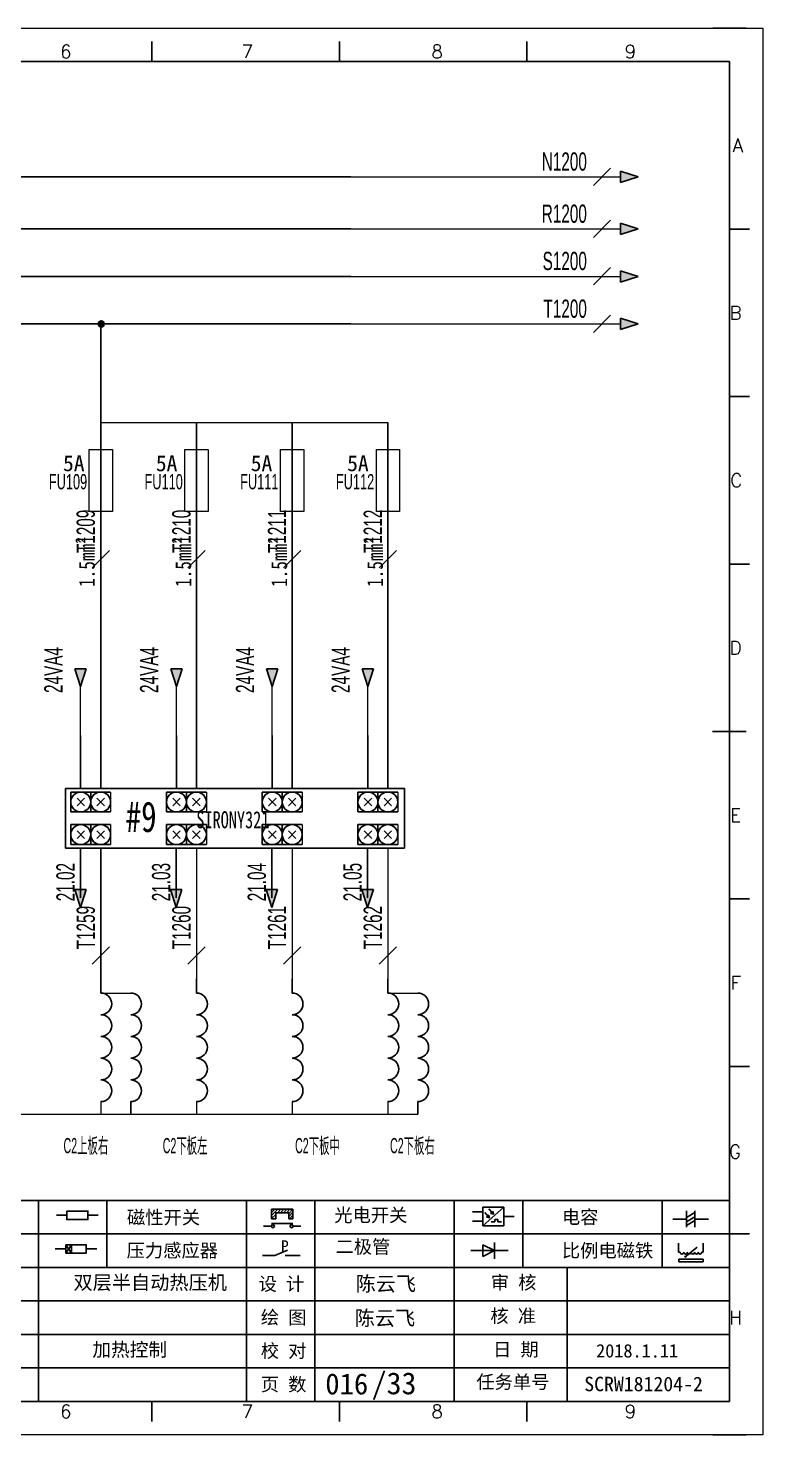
# Model space of a CAD drawing. Extents: x 38255 to 47052, y -6758 to -3353.
# Drawn here: x 40110.1 to 40230.7, y -4820.3 to -4589.3 of the extents above; entities that cross this region are included whole.
import ezdxf
from ezdxf.enums import TextEntityAlignment as Align

# ---------------------------------------------------------------- set-up
doc = ezdxf.new("R2010")
doc.units = 0
doc.header["$MEASUREMENT"] = 0
for name, color, linetype in [('AE_BOR', 1, 'Continuous'), ('Z_OM_OUTLINE', 7, 'Continuous'), ('电气图内容', 7, 'Continuous'), ('细实线层', 7, 'Continuous')]:
    doc.layers.add(name, color=color, linetype=linetype)
doc.layers.add('Dimension', color=3, linetype='Continuous', lineweight=13)
doc.layers.add('frame', color=7, linetype='Continuous', lineweight=15)
doc.styles.add('WD', font='romans.shx', dxfattribs={"bigfont": 'gbcbig.shx'})
doc.styles.add('宋', font='', dxfattribs={"width": 0.7})
doc.styles.add('宋体', font='', dxfattribs={"width": 0.75})
doc.styles.add('工程字', font='')
doc.styles.add('样式 0', font='')
doc.styles.add('样式 8', font='arial.ttf')
doc.styles.add('楷体', font='', dxfattribs={"width": 0.8})
doc.styles.add('汉字', font='')
doc.styles.get('宋').set_extended_font_data('SimSun')
doc.styles.get('宋体').set_extended_font_data('SimSun')
doc.styles.get('工程字').set_extended_font_data('SimSun')
doc.styles.get('样式 0').set_extended_font_data('KaiTi_GB2312')
doc.styles.get('楷体').set_extended_font_data('STFangsong')
doc.styles.get('汉字').set_extended_font_data('新宋体')

# ---------------------------------------------------------------- blocks, each defined once
blk = doc.blocks.new('磁性开关')
at = {"linetype": 'ByBlock'}
h = blk.add_hatch(dxfattribs=at)
h.set_pattern_fill('ANSI31', color=256, scale=0.1, style=0)
h.set_pattern_definition([(45, (0, 0), (-0.224506403, 0.224506403), [])])
h.paths.add_polyline_path([(-1910.88, -776.69), (-1910.88, -775.29), (-1907.69, -775.29), (-1907.69, -776.69), (-1908.31, -776.69), (-1908.31, -775.79), (-1910.25, -775.79), (-1910.25, -776.69)])
for p, q in [((-1910.88, -776.69), (-1910.88, -775.29)), ((-1910.88, -775.29), (-1907.69, -775.29)), ((-1910.88, -776.69), (-1910.25, -776.69)), ((-1910.25, -776.69), (-1910.25, -775.79)), ((-1910.25, -775.79), (-1908.31, -775.79)), ((-1908.31, -776.69), (-1908.31, -775.79)), ((-1908.31, -776.69), (-1907.69, -776.69)), ((-1907.69, -775.29), (-1907.69, -776.69)), ((-1910.91, -777.81), (-1912.09, -777.81)), ((-1910.88, -777.39), (-1907.69, -777.39)), ((-1907.66, -777.81), (-1906.48, -777.81))]:
    blk.add_line(p, q, dxfattribs=at)
for centre in [(-1910.68, -777.81), (-1907.88, -777.81)]:
    blk.add_circle(centre, 0.225, dxfattribs=at)
blk = doc.blocks.new('光电开关')
at = {"linetype": 'ByBlock'}
h = blk.add_hatch(dxfattribs=at)
h.set_pattern_fill('ANSI31', color=256, scale=0.01, style=0)
h.set_pattern_definition([(45, (0.172267, 0), (-0.0224506403, 0.0224506403), [])])
h.paths.add_polyline_path([(-1882.44, -776.34), (-1882.5, -775.91), (-1882.68, -776.07)])
h.paths.add_polyline_path([(-1882.86, -776.23), (-1882.44, -776.34), (-1882.68, -776.07)])
h.paths.add_polyline_path([(-1883.05, -776.88), (-1883.11, -776.45), (-1883.29, -776.61)])
h.paths.add_polyline_path([(-1883.47, -776.77), (-1883.05, -776.88), (-1883.29, -776.61)])
for p, q in [((-1884.01, -775.96), (-1885.56, -775.96)), ((-1880.91, -775.3), (-1884.01, -778.05)), ((-1883.75, -776.09), (-1883.05, -776.88)), ((-1883.11, -776.45), (-1883.47, -776.77)), ((-1883.05, -776.88), (-1883.47, -776.77)), ((-1883.14, -775.55), (-1882.44, -776.34)), ((-1883.05, -776.88), (-1883.11, -776.45)), ((-1882.5, -775.91), (-1882.86, -776.23)), ((-1882.44, -776.34), (-1882.86, -776.23)), ((-1882.44, -776.34), (-1882.5, -775.91)), ((-1879.37, -776.67), (-1880.91, -776.67)), ((-1884.01, -777.39), (-1885.56, -777.39)), ((-1882.78, -777.47), (-1882.23, -777.47)), ((-1882.23, -777.47), (-1882.23, -777.14)), ((-1882.23, -777.14), (-1881.78, -777.14)), ((-1881.78, -777.47), (-1881.78, -777.14)), ((-1881.23, -777.47), (-1881.78, -777.47))]:
    blk.add_line(p, q, dxfattribs=at)
blk.add_lwpolyline([(-1884.01, -775.3), (-1880.91, -775.3), (-1880.91, -778.05), (-1884.01, -778.05)], close=True, dxfattribs=at)
blk = doc.blocks.new('电磁阀线圈')
at = {"linetype": 'ByBlock'}
for p, q in [((-1854.61, -796.54), (-1856.17, -796.54)), ((-1854.61, -795.92), (-1853.75, -797.16)), ((-1853.75, -795.92), (-1854.61, -797.16)), ((-1853.75, -795.92), (-1853.75, -797.16)), ((-1851.53, -796.54), (-1849.97, -796.54))]:
    blk.add_line(p, q, dxfattribs=at)
blk.add_lwpolyline([(-1854.61, -795.92), (-1851.53, -795.92), (-1851.53, -797.16), (-1854.61, -797.16)], close=True, dxfattribs=at)
blk = doc.blocks.new('压力感应器')
at = {"linetype": 'ByBlock'}
for p, q in [((-1815.59, -777.73), (-1813.71, -776.93)), ((-1817.44, -777.73), (-1815.59, -777.73)), ((-1811.78, -777.73), (-1814.05, -777.73))]:
    blk.add_line(p, q, dxfattribs=at)
at = {"linetype": 'ByBlock', "insert": (-1814.65, -775.48), "char_height": 1.68, "width": 1.2242, "attachment_point": 1}
blk.add_mtext('{\\fNSimSun|b0|i0|c134|p49;P}', dxfattribs=at)
blk = doc.blocks.new('二极管')
at = {"linetype": 'ByBlock'}
for p, q in [((-1787.52, -776.77), (-1781.92, -776.77)), ((-1783.97, -776.77), (-1785.69, -775.9)), ((-1785.69, -775.9), (-1785.69, -777.65)), ((-1783.97, -776.77), (-1785.69, -777.65)), ((-1783.97, -777.99), (-1783.97, -775.56))]:
    blk.add_line(p, q, dxfattribs=at)
blk = doc.blocks.new('电容')
at = {"linetype": 'ByBlock'}
for p, q in [((-1756.08, -782.99), (-1756.08, -780.56)), ((-1754.86, -780.79), (-1756.08, -781.55)), ((-1754.86, -782.99), (-1754.86, -780.56)), ((-1756.08, -781.77), (-1758.13, -781.77)), ((-1754.86, -781.44), (-1756.08, -782.2)), ((-1754.86, -781.99), (-1756.08, -782.75)), ((-1754.86, -781.77), (-1752.81, -781.77))]:
    blk.add_line(p, q, dxfattribs=at)
blk = doc.blocks.new('比例电磁阀')
at = {"linetype": 'ByBlock'}
for p, q in [((-1757.26, -775.38), (-1757.26, -776.71)), ((-1757.26, -776.71), (-1757.05, -776.71)), ((-1754.5, -775.98), (-1756.35, -777.44)), ((-1753.58, -776.71), (-1753.8, -776.71)), ((-1753.58, -775.38), (-1753.58, -776.71)), ((-1753.6, -777.73), (-1757.25, -777.73)), ((-1757.25, -778.13), (-1757.25, -777.73)), ((-1753.6, -778.13), (-1757.25, -778.13)), ((-1756.35, -777.44), (-1756.25, -777.25)), ((-1756.35, -777.44), (-1756.15, -777.38)), ((-1756.15, -777.38), (-1756.25, -777.25)), ((-1753.6, -777.73), (-1753.6, -778.13))]:
    blk.add_line(p, q, dxfattribs=at)
for centre in [(-1756.78, -776.71), (-1756.24, -776.71), (-1755.7, -776.71), (-1755.15, -776.71), (-1754.61, -776.71), (-1754.07, -776.71)]:
    blk.add_arc(centre, 0.271, 180, 0, dxfattribs=at)
blk = doc.blocks.new('电阻')
at = {"linetype": 'ByBlock'}
for p, q in [((-3.09, 0), (-1.57, 0)), ((1.57, 0), (3.09, 0))]:
    blk.add_line(p, q, dxfattribs=at)
blk.add_lwpolyline([(-1.57, 0.63), (1.57, 0.63), (1.57, -0.63), (-1.57, -0.63)], close=True, dxfattribs=at)
blk = doc.blocks.new('电控横A4')
for p, q in [((292, -5), (5, -5)), ((292, -205), (292, -5)), ((10.03, -205), (289.53, -205)), ((130.8, -205), (190.75, -205)), ((190.75, -205), (259.54, -205))]:
    blk.add_line(p, q)
at = {"linetype": 'ByBlock'}
for p, q in [((292, -175), (5, -175)), ((292, -180), (5, -180)), ((292, -185), (5, -185)), ((292, -190), (5, -190)), ((292, -195), (5, -195)), ((292, -200), (168.03, -200))]:
    blk.add_line(p, q, dxfattribs=at)
at = {"color": 0, "lineweight": -2}
for p, q in [((188.84, -175), (188.84, -185)), ((199.08, -175), (199.08, -185)), ((219.89, -175), (219.89, -185)), ((230.12, -175), (230.12, -185)), ((250.93, -175), (250.93, -185)), ((261.17, -175), (261.17, -185)), ((281.98, -175), (281.98, -185)), ((188.84, -185), (188.84, -204.92)), ((219.89, -185), (219.89, -205)), ((230.12, -185), (230.12, -205)), ((250.93, -185), (250.93, -205)), ((267.79, -185), (267.79, -205))]:
    blk.add_line(p, q, dxfattribs=at)
at = {"color": 0, "ltscale": 2}
for p, q in [((292, -205), (292, -183.55)), ((259.54, -205), (289.53, -205)), ((259.54, -205), (292, -205))]:
    blk.add_line(p, q, dxfattribs=at)
at = {"layer": 'AE_BOR', "color": 1, "lineweight": 15}
for p, q in [((0, 0), (297, 0)), ((297, 0), (297, -210)), ((297, -210), (0, -210))]:
    blk.add_line(p, q, dxfattribs=at)
at = {"layer": 'AE_BOR'}
for p, q in [((205.78, -5), (205.78, -2)), ((233.78, -5), (233.78, -2)), ((261.78, -5), (261.78, -2)), ((292, -30), (295, -30)), ((292, -55), (295, -55)), ((292, -80), (295, -80)), ((292, -130), (295, -130)), ((292, -155), (295, -155)), ((292, -180), (295, -180)), ((205.78, -205), (205.78, -208)), ((233.78, -205), (233.78, -208)), ((261.78, -205), (261.78, -208))]:
    blk.add_line(p, q, dxfattribs=at)
at = {"layer": 'AE_BOR', "lineweight": 30}
for p, q in [((294.53, 0), (289.53, 0)), ((294.53, -210), (289.53, -210))]:
    blk.add_line(p, q, dxfattribs=at)
at = {"layer": 'AE_BOR', "color": 2, "lineweight": 30}
blk.add_line((289.5, -105), (294.5, -105), dxfattribs=at)
at = {"linetype": 'ByBlock'}
for name, p in [('磁性开关', (2134.53, 598.96)), ('光电开关', (2139.22, 599.27)), ('电容', (2041.69, 603.98)), ('电磁阀线圈', (2047.53, 614.3)), ('压力感应器', (2039.72, 594.52)), ('二极管', (2040.91, 594.27)), ('比例电磁阀', (2041.69, 593.98))]:
    blk.add_blockref(name, p, dxfattribs=at)
blk.add_blockref('电阻', (194.66, -177.22))
at = {"char_height": 2, "attachment_point": 1, "style": '汉字'}
for s, insert in [('{\\fKaiTi_GB2312|b0|i0|c134|p49;磁性开关}', (202.07, -176.53)), ('{\\fKaiTi_GB2312|b0|i0|c134|p49;光电开关}', (233.02, -176.19)), ('{\\fKaiTi_GB2312|b0|i0|c134|p49;电容}', (267, -176.48)), ('{\\fKaiTi_GB2312|b0|i0|c134|p49;压力感应器}', (202.02, -181.47)), ('{\\fKaiTi_GB2312|b0|i0|c134|p49;二极管}', (233.2, -180.91)), ('{\\fKaiTi_GB2312|b0|i0|c134|p49;比例电磁铁}', (267, -181.48)), ('{\\fKaiTi_GB2312|b0|i0|c134|p0;设 计}', (221.72, -186.46)), ('{\\fKaiTi_GB2312|b0|i0|c134|p0;审 核}', (256.39, -186.25)), ('{\\fKaiTi_GB2312|b0|i0|c134|p0;核 准}', (256.32, -191.25)), ('{\\fKaiTi_GB2312|b0|i0|c134|p0;绘 图}', (222.05, -191.46)), ('{\\fKaiTi_GB2312|b0|i0|c134|p0;校 对}', (222.05, -196.46)), ('{\\fKaiTi_GB2312|b0|i0|c134|p0;日 期}', (256.72, -196.25)), ('{\\fKaiTi_GB2312|b0|i0|c134|p0;页 数}', (222.05, -201.46)), ('{\\fKaiTi_GB2312|b0|i0|c134|p0;任务单号}', (254.22, -201.1))]:
    blk.add_mtext(s, dxfattribs=dict(at, insert=insert))
at = {"attachment_point": 1}
for s, insert, char_height, width in [('{\\fSimSun|b0|i0|c134|p2;双层半自动热压机}', (194.08, -186.2), 2.1, 34.3007), ('{\\fKaiTi_GB2312|b0|i0|c134|p49;陈云飞', (236.21, -186.34), 2.2, 21.4865), ('{\\fKaiTi_GB2312|b0|i0|c134|p49;陈云飞}', (236.08, -191.47), 2.2, 20.0113), ('{\\fKaiTi_GB2312|b0|i0|c134|p49;2018.1.11}', (272.1, -196.45), 2, 60.2542)]:
    blk.add_mtext(s, dxfattribs=dict(at, insert=insert, char_height=char_height, width=width))
at = {"layer": 'AE_BOR', "style": 'WD'}
for s, p in [('6', (192.94, -4.5)), ('7', (220.04, -4.5)), ('8', (248.37, -4.5)), ('9', (277.23, -4.5)), ('6', (192.94, -207.5)), ('7', (220.04, -207.5)), ('8', (248.37, -207.5)), ('9', (277.23, -207.5))]:
    blk.add_text(s, height=2, dxfattribs=at).set_placement(p, align=Align.CENTER)
for s, p in [('A', (294.03, -17.5)), ('B', (293.84, -42.5)), ('C', (293.93, -67.5)), ('D', (293.84, -92.5)), ('E', (293.74, -117.5)), ('F', (293.74, -142.5)), ('F', (293.74, -142.5)), ('G', (293.74, -167.72)), ('H', (293.84, -192.5))]:
    blk.add_text(s, height=2, dxfattribs=at).set_placement(p, align=Align.MIDDLE_RIGHT)
at = {"layer": 'frame', "lineweight": 0, "insert": (236.38, -200.67), "char_height": 3.271, "width": 42.6764, "attachment_point": 1, "style": '样式 0'}
blk.add_mtext(' /33', dxfattribs=at)
at = {"layer": '电气图内容', "color": 7, "insert": (270.63, -201.32), "char_height": 2.3665, "attachment_point": 1}
blk.add_mtext('\\pxi-0.125,sm1,ql;{\\f宋体|b0|i0|c134|p2;\\H0.916667x;\\C256;SCRW181204-2^I^I^I', dxfattribs=at)

msp = doc.modelspace()

# ---------------------------------------------------------------- hatches: boundary and pattern name
for points in [[(40207.363, -4612.762), (40210.281, -4613.697), (40207.363, -4614.632)], [(40207.363, -4621.327), (40210.281, -4622.263), (40207.363, -4623.198)], [(40207.363, -4629.124), (40210.281, -4630.059), (40207.363, -4630.994)], [(40207.363, -4636.92), (40210.281, -4637.855), (40207.363, -4638.79)], [(40117.762, -4694.483), (40118.697, -4697.401), (40119.632, -4694.483)], [(40133.497, -4694.483), (40134.432, -4697.401), (40135.368, -4694.483)], [(40149.235, -4694.483), (40150.17, -4697.401), (40151.105, -4694.483)], [(40164.945, -4694.483), (40165.88, -4697.401), (40166.815, -4694.483)], [(40117.762, -4730.755), (40118.697, -4733.674), (40119.632, -4730.755)], [(40133.467, -4730.755), (40134.402, -4733.674), (40135.338, -4730.755)], [(40149.172, -4730.755), (40150.108, -4733.674), (40151.043, -4730.755)], [(40164.897, -4730.755), (40165.832, -4733.674), (40166.768, -4730.755)]]:
    msp.add_hatch(color=256).paths.add_polyline_path(points)
at = {"lineweight": -2}
h = msp.add_hatch(color=0, dxfattribs=at)
edge = h.paths.add_edge_path()
edge.add_arc((40122.075, -4637.859), 0.5, 0, 360)

# ---------------------------------------------------------------- linework, layer by layer
for p, q in [((40207.363, -4612.762), (40207.363, -4614.632)), ((40210.281, -4613.697), (40207.363, -4612.762)), ((40210.281, -4613.697), (40207.363, -4614.632)), ((39943.706, -4622.263), (40163.089, -4622.267)), ((40207.363, -4621.327), (40207.363, -4623.198)), ((40210.281, -4622.263), (40207.363, -4621.327)), ((40210.281, -4622.263), (40207.363, -4623.198)), ((40207.363, -4629.124), (40207.363, -4630.994)), ((40210.281, -4630.059), (40207.363, -4629.124)), ((39943.706, -4630.025), (40163.089, -4630.063)), ((40210.281, -4630.059), (40207.363, -4630.994)), ((39943.706, -4637.859), (40163.089, -4637.859)), ((40210.281, -4637.855), (40207.363, -4636.92)), ((40207.363, -4636.92), (40207.363, -4638.79)), ((40210.281, -4637.855), (40207.363, -4638.79)), ((40122.02, -4685.883), (40122.02, -4704.445)), ((40137.726, -4685.883), (40137.726, -4706.445)), ((40153.431, -4685.883), (40153.431, -4714.153)), ((40169.156, -4685.883), (40169.156, -4714.153)), ((40118.697, -4697.401), (40117.762, -4694.483)), ((40119.632, -4694.483), (40117.762, -4694.483)), ((40118.697, -4697.401), (40119.632, -4694.483)), ((40134.432, -4697.401), (40133.497, -4694.483)), ((40135.368, -4694.483), (40133.497, -4694.483)), ((40134.432, -4697.401), (40135.368, -4694.483)), ((40150.17, -4697.401), (40149.235, -4694.483)), ((40151.105, -4694.483), (40149.235, -4694.483)), ((40150.17, -4697.401), (40151.105, -4694.483)), ((40165.88, -4697.401), (40164.945, -4694.483)), ((40166.815, -4694.483), (40164.945, -4694.483)), ((40165.88, -4697.401), (40166.815, -4694.483)), ((40118.697, -4705.445), (40118.697, -4714.153)), ((40134.432, -4705.445), (40134.432, -4714.153)), ((40150.17, -4705.445), (40150.17, -4714.153)), ((40165.88, -4705.445), (40165.88, -4714.153)), ((40122.02, -4706.445), (40122.02, -4714.153)), ((40137.726, -4706.445), (40137.726, -4714.153)), ((40118.697, -4732.119), (40118.697, -4723.928)), ((40122.02, -4723.928), (40122.02, -4747.746)), ((40134.402, -4732.119), (40134.402, -4723.928)), ((40150.108, -4732.119), (40150.108, -4723.928)), ((40165.832, -4732.119), (40165.832, -4723.928)), ((40119.632, -4730.755), (40117.762, -4730.755)), ((40118.697, -4733.674), (40117.762, -4730.755)), ((40118.697, -4733.674), (40119.632, -4730.755)), ((40135.338, -4730.755), (40133.467, -4730.755)), ((40134.402, -4733.674), (40133.467, -4730.755)), ((40134.402, -4733.674), (40135.338, -4730.755)), ((40151.043, -4730.755), (40149.172, -4730.755)), ((40150.108, -4733.674), (40149.172, -4730.755)), ((40150.108, -4733.674), (40151.043, -4730.755)), ((40165.832, -4733.674), (40164.897, -4730.755)), ((40166.768, -4730.755), (40164.897, -4730.755)), ((40165.832, -4733.674), (40166.768, -4730.755)), ((40122.02, -4747.746), (40122.02, -4746.943)), ((40137.726, -4747.746), (40137.726, -4745.392)), ((40153.431, -4747.746), (40153.431, -4745.392)), ((40169.156, -4747.746), (40169.156, -4745.392)), ((40126.915, -4765.562), (40126.915, -4767.614)), ((40126.915, -4765.562), (40126.915, -4767.614)), ((40174.051, -4765.562), (40174.051, -4767.614)), ((40174.051, -4765.562), (40174.051, -4767.614))]:
    msp.add_line(p, q)
at = {"color": 0}
msp.add_line((40163.089, -4613.701), (39943.706, -4613.697), dxfattribs=at)
at = {"color": 0, "ltscale": 2}
for p, q in [((40122.02, -4685.883), (40122.02, -4637.859)), ((40137.726, -4685.883), (40137.726, -4654.04)), ((40153.431, -4685.883), (40153.431, -4654.04)), ((40169.156, -4685.883), (40169.156, -4654.04)), ((40122.02, -4706.445), (40122.02, -4685.883)), ((40137.726, -4706.445), (40137.726, -4685.883)), ((40153.431, -4714.153), (40153.431, -4685.883)), ((40169.156, -4714.153), (40169.156, -4685.883)), ((40122.02, -4714.153), (40122.02, -4706.445)), ((40137.726, -4714.153), (40137.726, -4706.445))]:
    msp.add_line(p, q, dxfattribs=at)
at = {"lineweight": -2}
for p, q in [((40117.078, -4714.735), (40117.078, -4718.011)), ((40120.354, -4714.735), (40120.354, -4718.011)), ((40120.354, -4714.735), (40120.354, -4718.011)), ((40132.794, -4714.735), (40132.794, -4718.011)), ((40136.07, -4714.735), (40136.07, -4718.011)), ((40136.07, -4714.735), (40136.07, -4718.011)), ((40148.532, -4714.735), (40148.532, -4718.011)), ((40151.808, -4714.735), (40151.808, -4718.011)), ((40151.808, -4714.735), (40151.808, -4718.011)), ((40164.242, -4714.735), (40164.242, -4718.011)), ((40167.518, -4714.735), (40167.518, -4718.011)), ((40167.518, -4714.735), (40167.518, -4718.011)), ((40117.078, -4720.091), (40117.078, -4723.367)), ((40120.354, -4720.091), (40120.354, -4723.367)), ((40120.354, -4720.091), (40120.354, -4723.367)), ((40132.794, -4720.091), (40132.794, -4723.367)), ((40136.07, -4720.091), (40136.07, -4723.367)), ((40136.07, -4720.091), (40136.07, -4723.367)), ((40148.532, -4720.091), (40148.532, -4723.367)), ((40151.808, -4720.091), (40151.808, -4723.367)), ((40151.808, -4720.091), (40151.808, -4723.367)), ((40164.242, -4720.091), (40164.242, -4723.367)), ((40167.518, -4720.091), (40167.518, -4723.367)), ((40167.518, -4720.091), (40167.518, -4723.367))]:
    msp.add_line(p, q, dxfattribs=at)
at = {"lineweight": 0}
for p, q in [((40137.726, -4723.928), (40137.726, -4745.392)), ((40153.431, -4723.928), (40153.431, -4745.392)), ((40169.156, -4723.928), (40169.156, -4745.392))]:
    msp.add_line(p, q, dxfattribs=at)
msp.add_lwpolyline([(40116.223, -4714.153), (40171.859, -4714.153), (40171.859, -4723.928), (40116.223, -4723.928)], close=True)
at = {"color": 0, "lineweight": -2}
msp.add_circle((40122.075, -4637.859), 0.5, dxfattribs=at)
for centre in [(40122.02, -4749.527), (40126.915, -4749.527), (40137.726, -4749.527), (40153.431, -4749.527), (40169.156, -4749.527), (40174.051, -4749.527), (40122.02, -4753.091), (40126.915, -4753.091), (40137.726, -4753.091), (40153.431, -4753.091), (40169.156, -4753.091), (40174.051, -4753.091), (40122.02, -4756.654), (40126.915, -4756.654), (40137.726, -4756.654), (40153.431, -4756.654), (40169.156, -4756.654), (40174.051, -4756.654), (40122.02, -4760.217), (40126.915, -4760.217), (40137.726, -4760.217), (40153.431, -4760.217), (40169.156, -4760.217), (40174.051, -4760.217), (40122.02, -4763.781), (40126.915, -4763.781), (40137.726, -4763.781), (40153.431, -4763.781), (40169.156, -4763.781), (40174.051, -4763.781)]:
    msp.add_arc(centre, 1.782, 270, 90)
at = {"layer": 'Dimension', "lineweight": 0}
for p, q in [((40202.901, -4615.111), (40205.73, -4612.283)), ((40202.901, -4623.677), (40205.73, -4620.848)), ((40202.901, -4631.439), (40205.73, -4628.61)), ((40202.901, -4639.273), (40205.73, -4636.445)), ((40120.606, -4677.916), (40123.435, -4675.088)), ((40136.312, -4677.916), (40139.14, -4675.088)), ((40152.017, -4677.916), (40154.845, -4675.088)), ((40167.742, -4677.916), (40170.57, -4675.088)), ((40120.606, -4742.979), (40123.435, -4740.15)), ((40136.312, -4742.979), (40139.14, -4740.15)), ((40152.017, -4742.979), (40154.845, -4740.15)), ((40167.742, -4742.979), (40170.57, -4740.15))]:
    msp.add_line(p, q, dxfattribs=at)
at = {"layer": 'Dimension', "color": 0, "lineweight": 0}
for points in [[(40120.123, -4658.512), (40123.918, -4658.512), (40123.918, -4668.683), (40120.123, -4668.683)], [(40135.829, -4658.512), (40139.623, -4658.512), (40139.623, -4668.683), (40135.829, -4668.683)], [(40151.534, -4658.512), (40155.328, -4658.512), (40155.328, -4668.683), (40151.534, -4668.683)], [(40167.259, -4658.512), (40171.053, -4658.512), (40171.053, -4668.683), (40167.259, -4668.683)]]:
    msp.add_lwpolyline(points, close=True, dxfattribs=at)
at = {"layer": 'frame', "lineweight": 0}
for p, q in [((40163.089, -4613.701), (40207.363, -4613.697)), ((40163.089, -4622.267), (40207.363, -4622.267)), ((40163.089, -4630.063), (40207.363, -4630.059)), ((40163.089, -4637.859), (40207.363, -4637.859)), ((40123.63, -4714.735), (40123.63, -4718.011)), ((40139.346, -4714.735), (40139.346, -4718.011)), ((40155.084, -4714.735), (40155.084, -4718.011)), ((40170.794, -4714.735), (40170.794, -4718.011)), ((40123.63, -4720.091), (40123.63, -4723.367)), ((40139.346, -4720.091), (40139.346, -4723.367)), ((40155.084, -4720.091), (40155.084, -4723.367)), ((40170.794, -4720.091), (40170.794, -4723.367)), ((40122.02, -4747.746), (40126.915, -4747.746)), ((40169.156, -4747.746), (40174.051, -4747.746)), ((40122.02, -4765.562), (40122.02, -4767.614)), ((40137.726, -4765.562), (40137.726, -4767.614)), ((40153.431, -4765.562), (40153.431, -4767.614)), ((40153.431, -4767.614), (40174.051, -4767.614)), ((40169.156, -4765.562), (40169.156, -4767.614))]:
    msp.add_line(p, q, dxfattribs=at)
at = {"layer": 'frame', "color": 0, "lineweight": 0}
for p, q in [((40118.697, -4705.445), (40118.697, -4697.401)), ((40134.432, -4705.445), (40134.432, -4697.401)), ((40150.17, -4705.445), (40150.17, -4697.401)), ((40165.88, -4705.445), (40165.88, -4697.401))]:
    msp.add_line(p, q, dxfattribs=at)
at = {"layer": 'Z_OM_OUTLINE'}
for p, q in [((40120.354, -4714.735), (40117.078, -4714.735)), ((40118.103, -4716.987), (40119.33, -4715.76)), ((40119.33, -4716.987), (40118.103, -4715.76)), ((40123.63, -4714.735), (40120.354, -4714.735)), ((40121.379, -4716.987), (40122.606, -4715.76)), ((40122.606, -4716.987), (40121.379, -4715.76)), ((40136.07, -4714.735), (40132.794, -4714.735)), ((40133.819, -4716.987), (40135.046, -4715.76)), ((40135.046, -4716.987), (40133.819, -4715.76)), ((40139.346, -4714.735), (40136.07, -4714.735)), ((40137.095, -4716.987), (40138.322, -4715.76)), ((40138.322, -4716.987), (40137.095, -4715.76)), ((40151.808, -4714.735), (40148.532, -4714.735)), ((40149.557, -4716.987), (40150.783, -4715.76)), ((40150.783, -4716.987), (40149.557, -4715.76)), ((40155.084, -4714.735), (40151.808, -4714.735)), ((40152.833, -4716.987), (40154.059, -4715.76)), ((40154.059, -4716.987), (40152.833, -4715.76)), ((40167.518, -4714.735), (40164.242, -4714.735)), ((40165.267, -4716.987), (40166.493, -4715.76)), ((40166.493, -4716.987), (40165.267, -4715.76)), ((40170.794, -4714.735), (40167.518, -4714.735)), ((40168.543, -4716.987), (40169.769, -4715.76)), ((40169.769, -4716.987), (40168.543, -4715.76)), ((40117.078, -4718.011), (40120.354, -4718.011)), ((40120.354, -4718.011), (40123.63, -4718.011)), ((40132.794, -4718.011), (40136.07, -4718.011)), ((40136.07, -4718.011), (40139.346, -4718.011)), ((40148.532, -4718.011), (40151.808, -4718.011)), ((40151.808, -4718.011), (40155.084, -4718.011)), ((40164.242, -4718.011), (40167.518, -4718.011)), ((40167.518, -4718.011), (40170.794, -4718.011)), ((40120.354, -4720.091), (40117.078, -4720.091)), ((40118.103, -4722.343), (40119.33, -4721.116)), ((40119.33, -4722.343), (40118.103, -4721.116)), ((40123.63, -4720.091), (40120.354, -4720.091)), ((40121.379, -4722.343), (40122.606, -4721.116)), ((40122.606, -4722.343), (40121.379, -4721.116)), ((40136.07, -4720.091), (40132.794, -4720.091)), ((40133.819, -4722.343), (40135.046, -4721.116)), ((40135.046, -4722.343), (40133.819, -4721.116)), ((40139.346, -4720.091), (40136.07, -4720.091)), ((40137.095, -4722.343), (40138.322, -4721.116)), ((40138.322, -4722.343), (40137.095, -4721.116)), ((40151.808, -4720.091), (40148.532, -4720.091)), ((40149.557, -4722.343), (40150.783, -4721.116)), ((40150.783, -4722.343), (40149.557, -4721.116)), ((40155.084, -4720.091), (40151.808, -4720.091)), ((40152.833, -4722.343), (40154.059, -4721.116)), ((40154.059, -4722.343), (40152.833, -4721.116)), ((40167.518, -4720.091), (40164.242, -4720.091)), ((40165.267, -4722.343), (40166.493, -4721.116)), ((40166.493, -4722.343), (40165.267, -4721.116)), ((40170.794, -4720.091), (40167.518, -4720.091)), ((40168.543, -4722.343), (40169.769, -4721.116)), ((40169.769, -4722.343), (40168.543, -4721.116)), ((40117.078, -4723.367), (40120.354, -4723.367)), ((40120.354, -4723.367), (40123.63, -4723.367)), ((40132.794, -4723.367), (40136.07, -4723.367)), ((40136.07, -4723.367), (40139.346, -4723.367)), ((40148.532, -4723.367), (40151.808, -4723.367)), ((40151.808, -4723.367), (40155.084, -4723.367)), ((40164.242, -4723.367), (40167.518, -4723.367)), ((40167.518, -4723.367), (40170.794, -4723.367))]:
    msp.add_line(p, q, dxfattribs=at)
for centre in [(40118.716, -4716.373), (40121.992, -4716.373), (40134.432, -4716.373), (40137.708, -4716.373), (40150.17, -4716.373), (40153.446, -4716.373), (40165.88, -4716.373), (40169.156, -4716.373), (40118.716, -4721.729), (40121.992, -4721.729), (40134.432, -4721.729), (40137.708, -4721.729), (40150.17, -4721.729), (40153.446, -4721.729), (40165.88, -4721.729), (40169.156, -4721.729)]:
    msp.add_circle(centre, 1.637, dxfattribs=at)
at = {"layer": '细实线层', "lineweight": 0}
for p, q in [((40122.02, -4654.04), (40169.156, -4654.04)), ((39968.754, -4767.614), (40153.431, -4767.614))]:
    msp.add_line(p, q, dxfattribs=at)

# ---------------------------------------------------------------- block references
at = {"xscale": 1.1, "yscale": 1.1, "zscale": 1.1}
msp.add_blockref('电控横A4', (39904.031, -4589.295), dxfattribs=at)

# ---------------------------------------------------------------- texts
at = {"style": '宋体', "width": 0.75}
msp.add_text('#9', height=5, dxfattribs=at).set_placement((40128.633, -4721.29), align=Align.CENTER)
at = {"color": 3, "lineweight": 0, "style": '样式 8', "width": 0.5}
for s, p in [('C2上板右', (40119.561, -4772.758)), ('C2下板左', (40135.858, -4772.758)), ('C2下板中', (40157.592, -4772.758)), ('C2下板右', (40173.186, -4772.758))]:
    msp.add_text(s, height=2.5, dxfattribs=at).set_placement(p, align=Align.MIDDLE)
at = {"lineweight": 0, "insert": (40137.698, -4717.884), "char_height": 2.8, "width": 26.02407, "attachment_point": 1, "style": '宋'}
msp.add_mtext('SIRONY321', dxfattribs=at)
at = {"color": 6, "lineweight": 0, "style": '样式 8', "width": 0.6}
for tag, p in [('FU109', (40119.773, -4665.025)), ('FU110', (40135.479, -4665.025)), ('FU111', (40151.184, -4665.025)), ('FU112', (40166.909, -4665.025))]:
    msp.add_attdef(tag, text='', height=2.5, dxfattribs=at).set_placement(p, align=Align.RIGHT)
at = {"layer": 'Dimension', "lineweight": 0, "style": '样式 8', "width": 0.6}
for s, p in [('N1200', (40201.831, -4612.697)), ('R1200', (40201.831, -4621.262)), ('S1200', (40201.831, -4629.024)), ('T1200', (40201.831, -4636.859))]:
    msp.add_text(s, height=3, dxfattribs=at).set_placement(p, align=Align.RIGHT)
for s, p in [('T1209', (40121.036, -4675.502)), ('T1210', (40136.741, -4675.502)), ('T1211', (40152.446, -4675.502)), ('T1212', (40168.171, -4675.502)), ('24VA4', (40115.722, -4698.475)), ('24VA4', (40131.457, -4698.475)), ('24VA4', (40147.195, -4698.475)), ('24VA4', (40162.905, -4698.475)), ('21.02', (40117.712, -4732.674)), ('21.03', (40133.418, -4732.674)), ('21.04', (40149.123, -4732.674)), ('21.05', (40164.848, -4732.674)), ('T1259', (40121.036, -4740.564)), ('T1260', (40136.741, -4740.564)), ('T1261', (40152.446, -4740.564)), ('T1262', (40168.171, -4740.564))]:
    msp.add_text(s, height=3, rotation=90, dxfattribs=at).set_placement(p)
at = {"layer": 'frame', "color": 0, "lineweight": 0, "char_height": 2.6, "width": 0.32001, "attachment_point": 1, "style": '工程字'}
for insert in [(40115.808, -4659.448), (40131.049, -4659.448), (40146.634, -4659.448), (40162.465, -4659.448)]:
    msp.add_mtext('{5A}', dxfattribs=dict(at, insert=insert))
at = {"layer": 'frame', "color": 0, "lineweight": 0}
note = msp.add_mtext_dynamic_manual_height_columns('1.5mm²', width=7.45021, gutter_width=0.766, heights=[1.611, 0], dxfattribs=dict(at, insert=(40118.421, -4689.275), char_height=2.6, attachment_point=1, rotation=90, style='楷体'))
note = msp.add_mtext_dynamic_manual_height_columns('1.5mm²', width=7.45021, gutter_width=0.766, heights=[1.611, 0], dxfattribs=dict(at, insert=(40134.256, -4689.275), char_height=2.6, attachment_point=1, rotation=90, style='楷体'))
note = msp.add_mtext_dynamic_manual_height_columns('1.5mm²', width=7.45021, gutter_width=0.766, heights=[1.611, 0], dxfattribs=dict(at, insert=(40150.014, -4689.275), char_height=2.6, attachment_point=1, rotation=90, style='楷体'))
note = msp.add_mtext_dynamic_manual_height_columns('1.5mm²', width=7.45021, gutter_width=0.766, heights=[1.611, 0], dxfattribs=dict(at, insert=(40165.739, -4689.275), char_height=2.6, attachment_point=1, rotation=90, style='楷体'))
at = {"layer": 'frame', "lineweight": 0, "insert": (40120.632, -4805.173), "char_height": 2.24553, "width": 33.71573, "attachment_point": 1}
msp.add_mtext('{\\fKaiTi_GB2312|b0|i0|c134|p49;\\H0.999999x;加热控制}', dxfattribs=at)
at = {"layer": 'frame', "lineweight": 0, "insert": (40158.878, -4810.195), "char_height": 3.4547, "width": 17.21263, "attachment_point": 1, "style": '样式 0'}
msp.add_mtext('016', dxfattribs=at)

doc.saveas('drawing.dxf')
